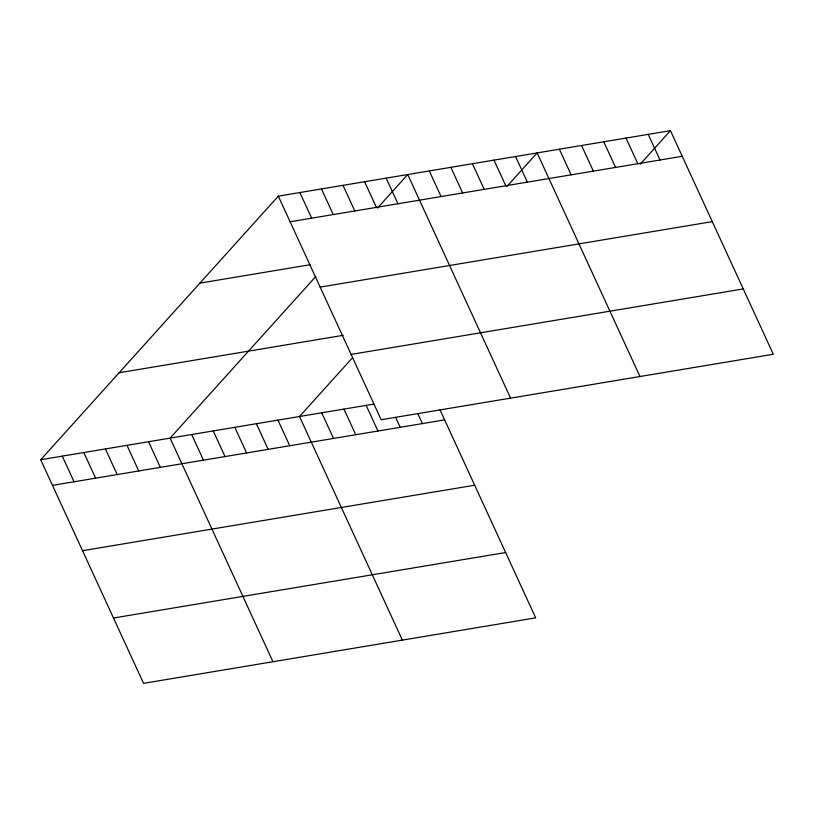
<?xml version="1.0" encoding="UTF-8"?>
<svg xmlns="http://www.w3.org/2000/svg" width="814" height="814" viewBox="0 0 814 814"><rect width="100%" height="100%" fill="white"/><g stroke="black" fill="none" stroke-linecap="round" stroke-linejoin="round"><path stroke-width="1.22" d="M440.008 409.849L535.683 617.857L143.549 683.343L40.7 459.737L278.317 196.143L670.451 130.657L773.3 354.263L381.166 419.749L278.317 196.143M315.842 276.455L170.106 438.125L272.955 661.731M377.503 208.058L407.722 174.532L510.571 398.138M351.78 358.526L299.511 416.514L402.36 640.13M506.908 186.447L537.128 152.92L639.977 376.536M640.231 164.184L670.451 130.657M290.11 221.774L682.244 156.288M199.908 283.13L310.134 264.713M320.156 287.108L712.291 221.622M119.119 372.751L343.172 335.327M351.119 354.416L743.253 288.929M40.7 459.737L373.575 404.141M52.493 485.368L444.617 419.882M82.54 550.702L474.674 485.215M113.502 618.009L505.636 552.523M648.229 134.371L660.022 160.002M626.007 138.075L637.8 163.706M603.784 141.789L615.577 167.419M581.562 145.502L593.355 171.133M559.35 149.206L571.133 174.837M515.557 156.522L527.35 182.153M493.986 160.124L505.779 185.755M472.425 163.726L484.218 189.357M450.854 167.328L462.647 192.959M429.293 170.93L441.076 196.561M386.151 178.134L397.944 203.765M364.591 181.736L376.373 207.367M343.02 185.338L354.812 210.968M321.449 188.94L333.241 214.57M417.786 413.563L422.405 423.595M299.888 192.542L311.67 218.172M395.563 417.277L400.183 427.299M366.168 405.382L377.961 431.013M343.946 409.096L355.738 434.727M321.723 412.8L333.516 438.431M277.94 420.116L289.733 445.746M256.369 423.718L268.162 449.348M234.808 427.319L246.591 452.95M213.237 430.921L225.03 456.552M191.666 434.523L203.459 460.154M148.535 441.727L160.327 467.358M126.974 445.329L138.756 470.96M105.403 448.931L117.196 474.562M83.832 452.533L95.625 478.164M62.271 456.135L74.054 481.766"/></g></svg>
